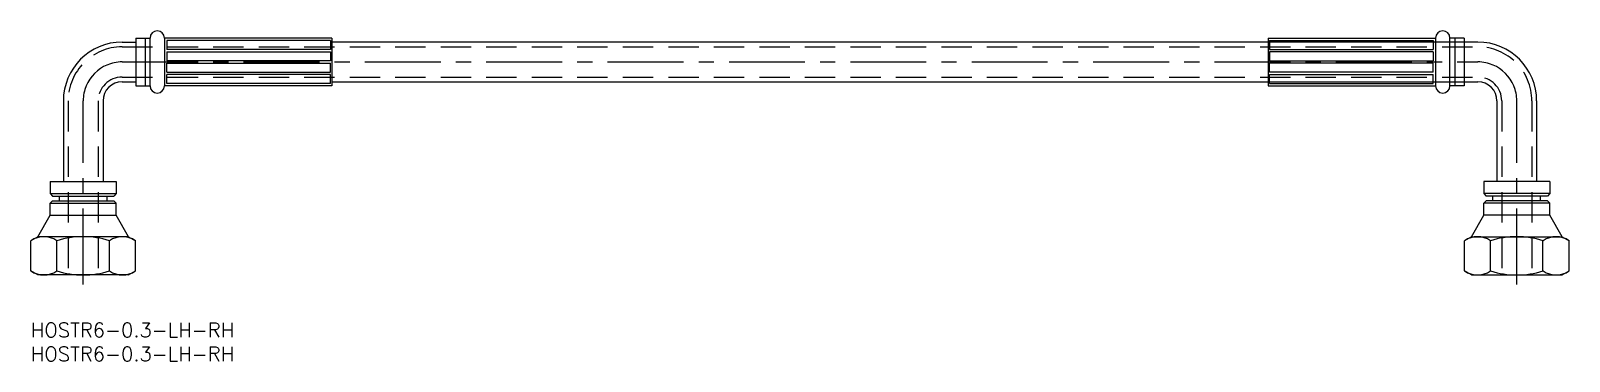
# Model space of a CAD drawing. Extents: x 0 to 322, y -8 to 61.
import ezdxf

# ---------------------------------------------------------------- set-up
doc = ezdxf.new("R2010")
doc.units = 0
doc.header["$LTSCALE"] = 0.5
doc.linetypes.add('CENTER', pattern=[50.8, 31.75, -6.35, 6.35, -6.35])
doc.linetypes.add('DASHED', pattern=[19.05, 12.7, -6.35])
for name, color, linetype in [('MSM_CENTER', 1, 'CENTER'), ('MSM_CONTINUOUS', 7, 'CONTINUOUS'), ('MSM_DASHED', 4, 'DASHED'), ('MSM_PART_NUMBER', 7, 'CONTINUOUS')]:
    doc.layers.add(name, color=color, linetype=linetype)
doc.styles.get("Standard").update_dxf_attribs({"font": 'txt.shx', "height": 3, "bigfont": 'bigfont.shx'})

# ---------------------------------------------------------------- blocks, each defined once
blk = doc.blocks.new('*U2')
at = {"layer": 'MSM_PART_NUMBER'}
blk.add_text('HOSTR6-0.3-LH-RH', height=3, dxfattribs=at).set_placement((0, -3))
blk = doc.blocks.new('*U3')
at = {"layer": 'MSM_PART_NUMBER'}
blk.add_text('HOSTR6-0.3-LH-RH', height=3, dxfattribs=at).set_placement((0, -8))

msp = doc.modelspace()

# ---------------------------------------------------------------- linework, layer by layer
at = {"layer": 'MSM_CENTER'}
for p, q in [((19.12, 54.5), (302.82, 54.5)), ((10.97, 8), (10.97, 46.35)), ((310.97, 8), (310.97, 46.35))]:
    msp.add_line(p, q, dxfattribs=at)
for centre, start, end in [((19.12, 46.35), 90, 180), ((302.82, 46.35), 0, 90)]:
    msp.add_arc(centre, 8.15, start, end, dxfattribs=at)
at = {"layer": 'MSM_CONTINUOUS'}
for p, q in [((19.12, 58.65), (21.97, 58.65)), ((21.97, 59.5), (24.97, 59.5)), ((21.97, 59.5), (21.97, 49.5)), ((23.97, 59.5), (23.97, 49.5)), ((24.97, 49.5), (24.97, 59.5)), ((27.97, 59.5), (27.97, 49.5)), ((62.97, 59.5), (27.97, 59.5)), ((62.72, 59), (28.47, 59)), ((28.47, 59), (28.47, 57.13)), ((62.72, 59), (62.72, 57.13)), ((62.97, 59.5), (62.97, 49.5)), ((302.82, 58.65), (62.97, 58.65)), ((258.97, 59.5), (293.97, 59.5)), ((258.97, 59.5), (258.97, 49.5)), ((259.22, 59), (293.47, 59)), ((259.22, 59), (259.22, 57.13)), ((293.47, 59), (293.47, 57.13)), ((293.97, 59.5), (293.97, 49.5)), ((299.97, 59.5), (296.97, 59.5)), ((296.97, 49.5), (296.97, 59.5)), ((297.97, 59.5), (297.97, 49.5)), ((299.97, 59.5), (299.97, 49.5)), ((62.72, 57.13), (28.47, 57.13)), ((28.47, 56.63), (62.72, 56.63)), ((28.47, 56.63), (28.47, 54.75)), ((62.72, 54.75), (28.47, 54.75)), ((62.72, 56.63), (62.72, 54.75)), ((259.22, 57.13), (293.47, 57.13)), ((259.22, 56.63), (259.22, 54.75)), ((293.47, 56.63), (259.22, 56.63)), ((259.22, 54.75), (293.47, 54.75)), ((293.47, 56.63), (293.47, 54.75)), ((28.47, 54.25), (62.72, 54.25)), ((28.47, 52.37), (28.47, 54.25)), ((28.47, 52.37), (62.72, 52.37)), ((62.72, 51.88), (28.47, 51.88)), ((28.47, 50), (28.47, 51.88)), ((62.72, 52.37), (62.72, 54.25)), ((62.72, 50), (62.72, 51.88)), ((259.22, 52.37), (259.22, 54.25)), ((293.47, 54.25), (259.22, 54.25)), ((293.47, 52.37), (259.22, 52.37)), ((259.22, 50), (259.22, 51.88)), ((259.22, 51.88), (293.47, 51.88)), ((293.47, 52.37), (293.47, 54.25)), ((293.47, 50), (293.47, 51.88)), ((19.12, 50.35), (21.97, 50.35)), ((21.97, 49.5), (24.97, 49.5)), ((62.97, 49.5), (27.97, 49.5)), ((62.72, 50), (28.47, 50)), ((62.97, 50.35), (302.82, 50.35)), ((258.97, 49.5), (293.97, 49.5)), ((259.22, 50), (293.47, 50)), ((299.97, 49.5), (296.97, 49.5)), ((6.82, 46.35), (6.82, 29.5)), ((15.12, 46.35), (15.12, 29.5)), ((306.82, 46.35), (306.82, 29.5)), ((315.12, 46.35), (315.12, 29.5)), ((4.07, 29.5), (4.07, 27)), ((4.07, 29.5), (17.87, 29.5)), ((17.87, 29.5), (17.87, 27)), ((317.87, 29.5), (304.07, 29.5)), ((304.07, 29.5), (304.07, 27)), ((317.87, 29.5), (317.87, 27)), ((4.07, 27), (17.87, 27)), ((4.07, 27), (4.57, 26.5)), ((4.57, 26.5), (17.37, 26.5)), ((5.98, 25.5), (5.98, 26.5)), ((15.98, 25.5), (15.98, 26.5)), ((17.87, 27), (17.37, 26.5)), ((317.87, 27), (304.07, 27)), ((304.07, 27), (304.57, 26.5)), ((317.37, 26.5), (304.57, 26.5)), ((305.96, 25.5), (305.96, 26.5)), ((315.96, 25.5), (315.96, 26.5)), ((317.87, 27), (317.37, 26.5)), ((4.07, 25), (4.57, 25.5)), ((4.07, 22.5), (4.07, 25)), ((4.07, 25), (17.87, 25)), ((4.57, 25.5), (17.37, 25.5)), ((17.87, 25), (17.37, 25.5)), ((17.87, 22.5), (17.87, 25)), ((304.07, 25), (304.57, 25.5)), ((317.87, 25), (304.07, 25)), ((304.07, 22.5), (304.07, 25)), ((317.37, 25.5), (304.57, 25.5)), ((317.87, 25), (317.37, 25.5)), ((317.87, 22.5), (317.87, 25)), ((1.47, 18), (4.07, 22.5)), ((4.07, 22.5), (17.87, 22.5)), ((20.47, 18), (17.87, 22.5)), ((301.47, 18), (304.07, 22.5)), ((317.87, 22.5), (304.07, 22.5)), ((320.47, 18), (317.87, 22.5)), ((1.47, 18), (0, 17.15)), ((0, 10.85), (0, 17.15)), ((20.47, 18), (1.47, 18)), ((5.48, 10.85), (5.48, 17.15)), ((16.45, 10.85), (16.45, 17.15)), ((20.47, 18), (21.94, 17.15)), ((21.94, 10.85), (21.94, 17.15)), ((301.47, 18), (300, 17.15)), ((300, 10.85), (300, 17.15)), ((301.47, 18), (320.47, 18)), ((305.48, 10.85), (305.48, 17.15)), ((316.45, 10.85), (316.45, 17.15)), ((320.47, 18), (321.94, 17.15)), ((321.94, 10.85), (321.94, 17.15)), ((1.47, 10), (0, 10.85)), ((20.47, 10), (1.47, 10)), ((20.47, 10), (21.94, 10.85)), ((301.47, 10), (300, 10.85)), ((301.47, 10), (320.47, 10)), ((320.47, 10), (321.94, 10.85))]:
    msp.add_line(p, q, dxfattribs=at)
for centre, radius, start, end in [((19.12, 46.35), 12.3, 90, 180), ((26.47, 59.5), 1.5, 0, 180), ((295.47, 59.5), 1.5, 0, 180), ((302.82, 46.35), 12.3, 0, 90), ((19.12, 46.35), 4, 90, 180), ((26.47, 49.5), 1.5, 180, 0), ((295.47, 49.5), 1.5, 180, 0), ((302.82, 46.35), 4, 0, 90), ((2.74, 13.14), 4.86, 55.6158, 124.3842), ((10.97, -0.15), 18.15, 72.412, 107.588), ((19.2, 13.14), 4.86, 55.6158, 124.3842), ((302.74, 13.14), 4.86, 55.6158, 124.3842), ((310.97, -0.15), 18.15, 72.412, 107.588), ((319.2, 13.14), 4.86, 55.6158, 124.3842), ((2.74, 14.86), 4.86, 235.6158, 304.3842), ((10.97, 28.15), 18.15, 252.412, 287.588), ((19.2, 14.86), 4.86, 235.6158, 304.3842), ((302.74, 14.86), 4.86, 235.6158, 304.3842), ((310.97, 28.15), 18.15, 252.412, 287.588), ((319.2, 14.86), 4.86, 235.6158, 304.3842)]:
    msp.add_arc(centre, radius, start, end, dxfattribs=at)
at = {"layer": 'MSM_DASHED'}
for p, q in [((19.12, 57.65), (302.82, 57.65)), ((19.12, 51.35), (302.82, 51.35)), ((7.82, 46.35), (7.82, 10)), ((14.12, 46.35), (14.12, 10)), ((307.82, 46.35), (307.82, 10)), ((314.12, 46.35), (314.12, 10))]:
    msp.add_line(p, q, dxfattribs=at)
for centre, radius, start, end in [((19.12, 46.35), 11.3, 90, 180), ((302.82, 46.35), 11.3, 0, 90), ((19.12, 46.35), 5, 90, 180), ((302.82, 46.35), 5, 0, 90)]:
    msp.add_arc(centre, radius, start, end, dxfattribs=at)

# ---------------------------------------------------------------- block references
at = {"layer": 'MSM_CONTINUOUS'}
for name in ['*U2', '*U3']:
    msp.add_blockref(name, (0, 0), dxfattribs=at)

doc.saveas('drawing.dxf')
